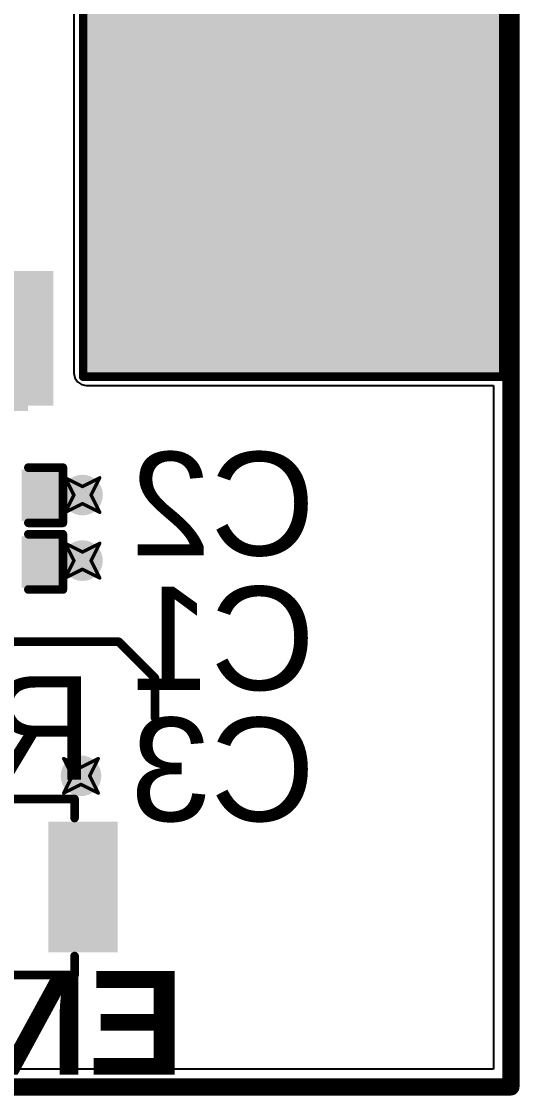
# Model space of a CAD drawing. Header units: inches. Extents: x -11 to 1110, y -7 to 455.
# Drawn here: x 696.79 to 704.13, y -0.13 to 15.68 of the extents above; entities that cross this region are included whole.
import ezdxf

# ---------------------------------------------------------------- set-up
doc = ezdxf.new("R2010")
doc.units = ezdxf.units.IN
for name, color, linetype in [('Board_outline', 216, 'Continuous'), ('Bottom Layer', 5, 'Continuous'), ('Bottom Overlay', 54, 'Continuous'), ('Bottom Paste', 16, 'Continuous'), ('Bottom Solder', 6, 'Continuous'), ('Drill Drawing', 1, 'Continuous'), ('Keep-Out Layer', 6, 'Continuous'), ('Top Layer', 1, 'Continuous'), ('Via Holes', 16, 'Continuous')]:
    doc.layers.add(name, color=color, linetype=linetype)
doc.styles.add('Arial', font='', dxfattribs={"height": 0.2})
doc.styles.add('Arial_Bold', font='', dxfattribs={"height": 0.2})
doc.styles.get('Arial').set_extended_font_data('Arial')
doc.styles.get('Arial_Bold').set_extended_font_data('Arial', bold=True)

msp = doc.modelspace()

# ---------------------------------------------------------------- hatches: boundary and pattern name
at = {"layer": 'Bottom Layer'}
for points in [[(696.852, 8.392), (696.852, 9.027), (697.309, 9.027), (697.309, 8.392)], [(696.852, 7.411), (696.852, 8.046), (697.309, 8.046), (697.309, 7.411)], [(698.106, 2.082), (697.286, 2.082), (697.286, 3.802), (698.106, 3.802)]]:
    msp.add_hatch(color=5, dxfattribs=at).paths.add_polyline_path(points)
h = msp.add_hatch(color=5, dxfattribs=at)
edge = h.paths.add_edge_path()
edge.add_arc((697.687, 8.712), 0.3, 0, 360)
h = msp.add_hatch(color=5, dxfattribs=at)
edge = h.paths.add_edge_path()
edge.add_arc((697.687, 7.747), 0.3, 0, 360)
h = msp.add_hatch(color=5, dxfattribs=at)
edge = h.paths.add_edge_path()
edge.add_arc((697.665, 4.579), 0.3, 0, 360)
at = {"layer": 'Bottom Overlay'}
for points in [[(703.202, 14.038), (703.202, 16.578), (702.668, 16.578), (702.668, 14.038)], [(699.036, 14.115), (699.036, 13.403), (703.202, 13.403), (703.202, 14.115)], [(703.202, 11.651), (703.202, 14.115), (702.668, 14.115), (702.668, 11.651)], [(703.202, 11.651), (703.202, 12.362), (699.036, 12.362), (699.036, 11.651)], [(696.859, 11.591), (696.859, 12.009), (695.781, 12.009), (695.781, 11.591)], [(697.255, 10.029), (697.255, 12.009), (696.815, 12.009), (696.815, 10.029)]]:
    msp.add_hatch(color=54, dxfattribs=at).paths.add_polyline_path(points)
at = {"layer": 'Bottom Paste'}
for points in [[(696.852, 8.392), (696.852, 9.027), (697.309, 9.027), (697.309, 8.392)], [(696.852, 7.411), (696.852, 8.046), (697.309, 8.046), (697.309, 7.411)], [(698.106, 2.082), (697.286, 2.082), (697.286, 3.802), (698.106, 3.802)]]:
    msp.add_hatch(color=16, dxfattribs=at).paths.add_polyline_path(points)
at = {"layer": 'Bottom Solder'}
for points in [[(695.782, 9.948), (695.782, 11.651), (696.885, 11.651), (696.885, 9.948)], [(696.792, 8.332), (696.792, 9.087), (697.369, 9.087), (697.369, 8.332)], [(696.792, 7.351), (696.792, 8.106), (697.369, 8.106), (697.369, 7.351)], [(698.207, 1.98), (697.184, 1.98), (697.184, 3.903), (698.207, 3.903)]]:
    msp.add_hatch(color=6, dxfattribs=at).paths.add_polyline_path(points)
at = {"layer": 'Keep-Out Layer'}
msp.add_hatch(color=6, dxfattribs=at).paths.add_polyline_path([(703.836, 10.507), (703.836, 28.592), (697.74, 28.592), (697.74, 10.507)])
at = {"layer": 'Top Layer'}
h = msp.add_hatch(color=1, dxfattribs=at)
edge = h.paths.add_edge_path()
edge.add_arc((697.687, 8.712), 0.3, 0, 360)
h = msp.add_hatch(color=1, dxfattribs=at)
edge = h.paths.add_edge_path()
edge.add_arc((697.687, 7.747), 0.3, 0, 360)
h = msp.add_hatch(color=1, dxfattribs=at)
edge = h.paths.add_edge_path()
edge.add_arc((697.665, 4.579), 0.3, 0, 360)
at = {"layer": 'Via Holes'}
h = msp.add_hatch(color=7, dxfattribs=at)
edge = h.paths.add_edge_path()
edge.add_arc((697.687, 8.712), 0.15, 0, 360)
h = msp.add_hatch(color=7, dxfattribs=at)
edge = h.paths.add_edge_path()
edge.add_arc((697.687, 7.747), 0.15, 0, 360)
h = msp.add_hatch(color=7, dxfattribs=at)
edge = h.paths.add_edge_path()
edge.add_arc((697.665, 4.579), 0.15, 0, 360)

# ---------------------------------------------------------------- linework, layer by layer
at = {"layer": 'Board_outline'}
for points in [[(704, 0, 0.254, 0.254, 0), (704, 370, 0.254, 0.254, 0)], [(0, 0, 0.254, 0.254, 0), (704, 0, 0.254, 0.254, 0)]]:
    msp.add_lwpolyline(points, format="xyseb", dxfattribs=at)
msp.add_lwpolyline([(703.936, 0, 0.127, 0.127, 1), (704.063, 0, 0.127, 0.127, 1)], format="xyseb", close=True, dxfattribs=at)
msp.add_lwpolyline([(703.936, 0, 0.127, 0.127, 1), (704.063, 0, 0.127, 0.127, 1)], format="xyseb", close=True, dxfattribs=at)
at = {"layer": 'Bottom Layer'}
for p, q in [((697.559, 28.592), (697.559, 10.507)), ((697.559, 10.507), (697.573, 10.438)), ((697.573, 10.438), (697.612, 10.379)), ((697.612, 10.379), (697.671, 10.339)), ((697.671, 10.339), (697.74, 10.326)), ((697.74, 10.326), (703.741, 10.326)), ((703.741, 10.326), (703.741, 0.259)), ((703.741, 0.259), (631.27, 0.259))]:
    msp.add_line(p, q, dxfattribs=at)
at = {"layer": 'Bottom Overlay'}
for points in [[(697.697, 10.454, 0.127, 0.127, 0), (697.697, 28.636, 0.127, 0.127, 0)], [(703.887, 10.454, 0.127, 0.127, 0), (703.887, 28.641, 0.127, 0.127, 0)], [(697.697, 10.454, 0.127, 0.127, 0), (703.887, 10.454, 0.127, 0.127, 0)], [(696.89, 9.116, 0.127, 0.127, 0), (697.398, 9.116, 0.127, 0.127, 0)], [(697.398, 8.303, 0.127, 0.127, 0), (697.398, 9.116, 0.127, 0.127, 0)], [(696.89, 8.303, 0.127, 0.127, 0), (697.398, 8.303, 0.127, 0.127, 0)], [(696.89, 8.135, 0.127, 0.127, 0), (697.398, 8.135, 0.127, 0.127, 0)], [(697.398, 7.322, 0.127, 0.127, 0), (697.398, 8.135, 0.127, 0.127, 0)], [(696.89, 7.322, 0.127, 0.127, 0), (697.398, 7.322, 0.127, 0.127, 0)], [(695.757, 6.553, 0.127, 0.127, 0), (698.221, 6.553, 0.127, 0.127, 0)], [(698.221, 6.553, 0.127, 0.127, 0), (698.754, 6.02, 0.127, 0.127, 0)], [(698.754, 5.436, 0.127, 0.127, 0), (698.754, 6.02, 0.127, 0.127, 0)], [(694.421, 4.237, 0.127, 0.127, 0), (697.57, 4.237, 0.127, 0.127, 0)], [(697.57, 3.958, 0.127, 0.127, 0), (697.57, 4.237, 0.127, 0.127, 0)], [(697.57, 1.646, 0.127, 0.127, 0), (697.57, 1.926, 0.127, 0.127, 0)], [(694.421, 1.646, 0.127, 0.127, 0), (697.57, 1.646, 0.127, 0.127, 0)]]:
    msp.add_lwpolyline(points, format="xyseb", dxfattribs=at)
for points in [[(697.666, 10.454, 0.0635, 0.0635, 1), (697.729, 10.454, 0.0635, 0.0635, 1)], [(697.666, 10.454, 0.0635, 0.0635, 1), (697.729, 10.454, 0.0635, 0.0635, 1)], [(703.856, 10.454, 0.0635, 0.0635, 1), (703.919, 10.454, 0.0635, 0.0635, 1)], [(703.856, 10.454, 0.0635, 0.0635, 1), (703.919, 10.454, 0.0635, 0.0635, 1)], [(696.858, 9.116, 0.0635, 0.0635, 1), (696.922, 9.116, 0.0635, 0.0635, 1)], [(697.366, 9.116, 0.0635, 0.0635, 1), (697.43, 9.116, 0.0635, 0.0635, 1)], [(697.366, 9.116, 0.0635, 0.0635, 1), (697.43, 9.116, 0.0635, 0.0635, 1)], [(696.858, 8.303, 0.0635, 0.0635, 1), (696.922, 8.303, 0.0635, 0.0635, 1)], [(697.366, 8.303, 0.0635, 0.0635, 1), (697.43, 8.303, 0.0635, 0.0635, 1)], [(697.366, 8.303, 0.0635, 0.0635, 1), (697.43, 8.303, 0.0635, 0.0635, 1)], [(696.858, 8.135, 0.0635, 0.0635, 1), (696.922, 8.135, 0.0635, 0.0635, 1)], [(697.366, 8.135, 0.0635, 0.0635, 1), (697.43, 8.135, 0.0635, 0.0635, 1)], [(697.366, 8.135, 0.0635, 0.0635, 1), (697.43, 8.135, 0.0635, 0.0635, 1)], [(696.858, 7.322, 0.0635, 0.0635, 1), (696.922, 7.322, 0.0635, 0.0635, 1)], [(697.366, 7.322, 0.0635, 0.0635, 1), (697.43, 7.322, 0.0635, 0.0635, 1)], [(697.366, 7.322, 0.0635, 0.0635, 1), (697.43, 7.322, 0.0635, 0.0635, 1)], [(698.189, 6.553, 0.0635, 0.0635, 1), (698.252, 6.553, 0.0635, 0.0635, 1)], [(698.189, 6.553, 0.0635, 0.0635, 1), (698.252, 6.553, 0.0635, 0.0635, 1)], [(698.722, 6.02, 0.0635, 0.0635, 1), (698.786, 6.02, 0.0635, 0.0635, 1)], [(698.722, 6.02, 0.0635, 0.0635, 1), (698.786, 6.02, 0.0635, 0.0635, 1)], [(698.722, 5.436, 0.0635, 0.0635, 1), (698.786, 5.436, 0.0635, 0.0635, 1)], [(697.539, 4.237, 0.0635, 0.0635, 1), (697.602, 4.237, 0.0635, 0.0635, 1)], [(697.539, 4.237, 0.0635, 0.0635, 1), (697.602, 4.237, 0.0635, 0.0635, 1)], [(697.539, 3.958, 0.0635, 0.0635, 1), (697.602, 3.958, 0.0635, 0.0635, 1)], [(697.539, 1.926, 0.0635, 0.0635, 1), (697.602, 1.926, 0.0635, 0.0635, 1)], [(697.539, 1.646, 0.0635, 0.0635, 1), (697.602, 1.646, 0.0635, 0.0635, 1)], [(697.539, 1.646, 0.0635, 0.0635, 1), (697.602, 1.646, 0.0635, 0.0635, 1)]]:
    msp.add_lwpolyline(points, format="xyseb", close=True, dxfattribs=at)
at = {"layer": 'Drill Drawing'}
for points in [[(697.433, 8.966, 0.0508, 0.0508, 0), (697.687, 8.839, 0.0508, 0.0508, 0)], [(697.433, 8.966, 0.0508, 0.0508, 0), (697.56, 8.712, 0.0508, 0.0508, 0)], [(697.687, 8.839, 0.0508, 0.0508, 0), (697.941, 8.966, 0.0508, 0.0508, 0)], [(697.814, 8.712, 0.0508, 0.0508, 0), (697.941, 8.966, 0.0508, 0.0508, 0)], [(697.433, 8.458, 0.0508, 0.0508, 0), (697.56, 8.712, 0.0508, 0.0508, 0)], [(697.814, 8.712, 0.0508, 0.0508, 0), (697.941, 8.458, 0.0508, 0.0508, 0)], [(697.433, 8.458, 0.0508, 0.0508, 0), (697.687, 8.585, 0.0508, 0.0508, 0)], [(697.687, 8.585, 0.0508, 0.0508, 0), (697.941, 8.458, 0.0508, 0.0508, 0)], [(697.433, 8.001, 0.0508, 0.0508, 0), (697.687, 7.874, 0.0508, 0.0508, 0)], [(697.433, 8.001, 0.0508, 0.0508, 0), (697.56, 7.747, 0.0508, 0.0508, 0)], [(697.687, 7.874, 0.0508, 0.0508, 0), (697.941, 8.001, 0.0508, 0.0508, 0)], [(697.814, 7.747, 0.0508, 0.0508, 0), (697.941, 8.001, 0.0508, 0.0508, 0)], [(697.433, 7.493, 0.0508, 0.0508, 0), (697.56, 7.747, 0.0508, 0.0508, 0)], [(697.814, 7.747, 0.0508, 0.0508, 0), (697.941, 7.493, 0.0508, 0.0508, 0)], [(697.433, 7.493, 0.0508, 0.0508, 0), (697.687, 7.62, 0.0508, 0.0508, 0)], [(697.687, 7.62, 0.0508, 0.0508, 0), (697.941, 7.493, 0.0508, 0.0508, 0)], [(697.411, 4.833, 0.0508, 0.0508, 0), (697.665, 4.706, 0.0508, 0.0508, 0)], [(697.411, 4.833, 0.0508, 0.0508, 0), (697.538, 4.579, 0.0508, 0.0508, 0)], [(697.665, 4.706, 0.0508, 0.0508, 0), (697.919, 4.833, 0.0508, 0.0508, 0)], [(697.792, 4.579, 0.0508, 0.0508, 0), (697.919, 4.833, 0.0508, 0.0508, 0)], [(697.411, 4.325, 0.0508, 0.0508, 0), (697.538, 4.579, 0.0508, 0.0508, 0)], [(697.792, 4.579, 0.0508, 0.0508, 0), (697.919, 4.325, 0.0508, 0.0508, 0)], [(697.411, 4.325, 0.0508, 0.0508, 0), (697.665, 4.452, 0.0508, 0.0508, 0)], [(697.665, 4.452, 0.0508, 0.0508, 0), (697.919, 4.325, 0.0508, 0.0508, 0)]]:
    msp.add_lwpolyline(points, format="xyseb", dxfattribs=at)
for points in [[(697.42, 8.966, 0.0254, 0.0254, 1), (697.446, 8.966, 0.0254, 0.0254, 1)], [(697.42, 8.966, 0.0254, 0.0254, 1), (697.446, 8.966, 0.0254, 0.0254, 1)], [(697.674, 8.839, 0.0254, 0.0254, 1), (697.7, 8.839, 0.0254, 0.0254, 1)], [(697.674, 8.839, 0.0254, 0.0254, 1), (697.7, 8.839, 0.0254, 0.0254, 1)], [(697.928, 8.966, 0.0254, 0.0254, 1), (697.954, 8.966, 0.0254, 0.0254, 1)], [(697.928, 8.966, 0.0254, 0.0254, 1), (697.954, 8.966, 0.0254, 0.0254, 1)], [(697.547, 8.712, 0.0254, 0.0254, 1), (697.573, 8.712, 0.0254, 0.0254, 1)], [(697.547, 8.712, 0.0254, 0.0254, 1), (697.573, 8.712, 0.0254, 0.0254, 1)], [(697.801, 8.712, 0.0254, 0.0254, 1), (697.827, 8.712, 0.0254, 0.0254, 1)], [(697.801, 8.712, 0.0254, 0.0254, 1), (697.827, 8.712, 0.0254, 0.0254, 1)], [(697.674, 8.585, 0.0254, 0.0254, 1), (697.7, 8.585, 0.0254, 0.0254, 1)], [(697.674, 8.585, 0.0254, 0.0254, 1), (697.7, 8.585, 0.0254, 0.0254, 1)], [(697.42, 8.458, 0.0254, 0.0254, 1), (697.446, 8.458, 0.0254, 0.0254, 1)], [(697.42, 8.458, 0.0254, 0.0254, 1), (697.446, 8.458, 0.0254, 0.0254, 1)], [(697.928, 8.458, 0.0254, 0.0254, 1), (697.954, 8.458, 0.0254, 0.0254, 1)], [(697.928, 8.458, 0.0254, 0.0254, 1), (697.954, 8.458, 0.0254, 0.0254, 1)], [(697.42, 8.001, 0.0254, 0.0254, 1), (697.446, 8.001, 0.0254, 0.0254, 1)], [(697.42, 8.001, 0.0254, 0.0254, 1), (697.446, 8.001, 0.0254, 0.0254, 1)], [(697.928, 8.001, 0.0254, 0.0254, 1), (697.954, 8.001, 0.0254, 0.0254, 1)], [(697.928, 8.001, 0.0254, 0.0254, 1), (697.954, 8.001, 0.0254, 0.0254, 1)], [(697.547, 7.747, 0.0254, 0.0254, 1), (697.573, 7.747, 0.0254, 0.0254, 1)], [(697.547, 7.747, 0.0254, 0.0254, 1), (697.573, 7.747, 0.0254, 0.0254, 1)], [(697.674, 7.874, 0.0254, 0.0254, 1), (697.7, 7.874, 0.0254, 0.0254, 1)], [(697.674, 7.874, 0.0254, 0.0254, 1), (697.7, 7.874, 0.0254, 0.0254, 1)], [(697.801, 7.747, 0.0254, 0.0254, 1), (697.827, 7.747, 0.0254, 0.0254, 1)], [(697.801, 7.747, 0.0254, 0.0254, 1), (697.827, 7.747, 0.0254, 0.0254, 1)], [(697.674, 7.62, 0.0254, 0.0254, 1), (697.7, 7.62, 0.0254, 0.0254, 1)], [(697.674, 7.62, 0.0254, 0.0254, 1), (697.7, 7.62, 0.0254, 0.0254, 1)], [(697.42, 7.493, 0.0254, 0.0254, 1), (697.446, 7.493, 0.0254, 0.0254, 1)], [(697.42, 7.493, 0.0254, 0.0254, 1), (697.446, 7.493, 0.0254, 0.0254, 1)], [(697.928, 7.493, 0.0254, 0.0254, 1), (697.954, 7.493, 0.0254, 0.0254, 1)], [(697.928, 7.493, 0.0254, 0.0254, 1), (697.954, 7.493, 0.0254, 0.0254, 1)], [(697.398, 4.833, 0.0254, 0.0254, 1), (697.423, 4.833, 0.0254, 0.0254, 1)], [(697.398, 4.833, 0.0254, 0.0254, 1), (697.423, 4.833, 0.0254, 0.0254, 1)], [(697.906, 4.833, 0.0254, 0.0254, 1), (697.931, 4.833, 0.0254, 0.0254, 1)], [(697.906, 4.833, 0.0254, 0.0254, 1), (697.931, 4.833, 0.0254, 0.0254, 1)], [(697.525, 4.579, 0.0254, 0.0254, 1), (697.55, 4.579, 0.0254, 0.0254, 1)], [(697.525, 4.579, 0.0254, 0.0254, 1), (697.55, 4.579, 0.0254, 0.0254, 1)], [(697.652, 4.706, 0.0254, 0.0254, 1), (697.677, 4.706, 0.0254, 0.0254, 1)], [(697.652, 4.706, 0.0254, 0.0254, 1), (697.677, 4.706, 0.0254, 0.0254, 1)], [(697.779, 4.579, 0.0254, 0.0254, 1), (697.804, 4.579, 0.0254, 0.0254, 1)], [(697.779, 4.579, 0.0254, 0.0254, 1), (697.804, 4.579, 0.0254, 0.0254, 1)], [(697.652, 4.452, 0.0254, 0.0254, 1), (697.677, 4.452, 0.0254, 0.0254, 1)], [(697.652, 4.452, 0.0254, 0.0254, 1), (697.677, 4.452, 0.0254, 0.0254, 1)], [(697.398, 4.325, 0.0254, 0.0254, 1), (697.423, 4.325, 0.0254, 0.0254, 1)], [(697.398, 4.325, 0.0254, 0.0254, 1), (697.423, 4.325, 0.0254, 0.0254, 1)], [(697.906, 4.325, 0.0254, 0.0254, 1), (697.931, 4.325, 0.0254, 0.0254, 1)], [(697.906, 4.325, 0.0254, 0.0254, 1), (697.931, 4.325, 0.0254, 0.0254, 1)]]:
    msp.add_lwpolyline(points, format="xyseb", close=True, dxfattribs=at)
at = {"layer": 'Top Layer'}
for p, q in [((697.559, 28.592), (697.559, 10.507)), ((697.559, 10.507), (697.573, 10.438)), ((697.573, 10.438), (697.612, 10.379)), ((697.612, 10.379), (697.671, 10.339)), ((697.671, 10.339), (697.74, 10.326)), ((697.74, 10.326), (703.741, 10.326)), ((703.741, 10.326), (703.741, 0.259)), ((703.741, 0.259), (631.32, 0.259))]:
    msp.add_line(p, q, dxfattribs=at)

# ---------------------------------------------------------------- texts
at = {"layer": 'Bottom Overlay', "style": 'Arial', "text_generation_flag": 2}
for s, p in [('C2', (701.116, 7.823)), ('C1', (701.116, 5.842)), ('R1', (697.839, 4.521)), ('C3', (701.116, 3.912))]:
    msp.add_text(s, height=1.524, dxfattribs=at).set_placement(p)
at = {"layer": 'Bottom Overlay', "style": 'Arial_Bold', "text_generation_flag": 2}
msp.add_text('ENABLE', height=1.524, rotation=360, dxfattribs=at).set_placement((699.186, 0.18))

doc.saveas('drawing.dxf')
